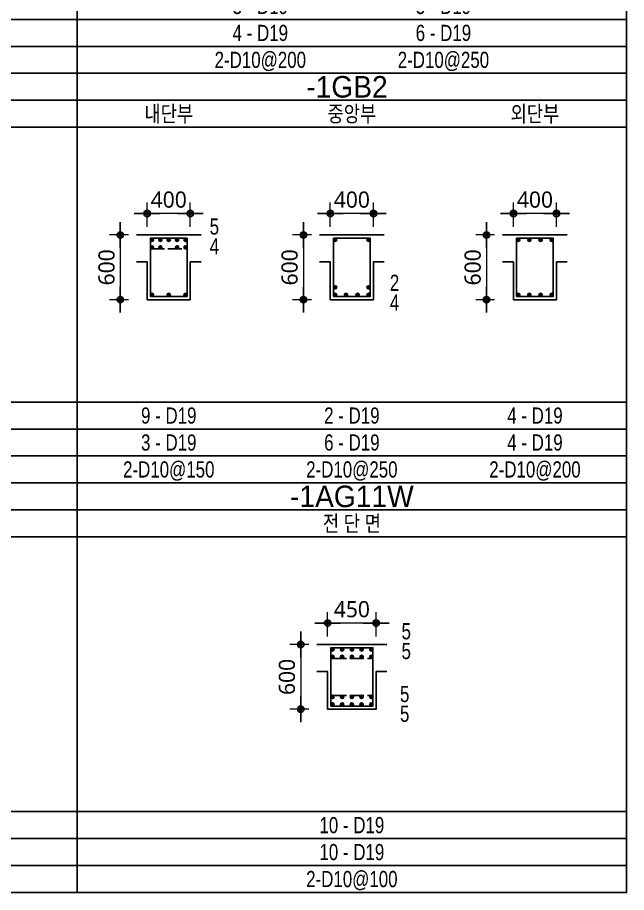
# Model space of a CAD drawing. Header units: millimetres. Extents: x 350420 to 672135, y -312840 to -44390.
# Drawn here: x 625595 to 631250, y -102150 to -94032 of the extents above; entities that cross this region are included whole.
import ezdxf
from ezdxf.enums import TextEntityAlignment as Align

# ---------------------------------------------------------------- set-up
doc = ezdxf.new("R2010")
doc.units = ezdxf.units.MM
doc.header["$LTSCALE"] = 65
doc.linetypes.add('HID', pattern=[2.5, 2, -0.5])
doc.layers.get('Defpoints').update_dxf_attribs({"color": 145})
for name, color, linetype in [('BAR', 2, 'Continuous'), ('BAR1', 3, 'Continuous'), ('BAR2', 3, 'HID'), ('BARR', 1, 'Continuous'), ('DIM', 7, 'Continuous'), ('LINE', 7, 'Continuous'), ('보', 4, 'Continuous')]:
    doc.layers.add(name, color=color, linetype=linetype)
doc.layers.add('TEXT', color=3, linetype='Continuous', lineweight=9)
doc.styles.add('돋음', font='Dotum.ttf')
doc.styles.add('맑은고딕', font='malgun.ttf')
doc.dimstyles.new('DIM_30', dxfattribs={"dimscale": 30, "dimtxt": 3, "dimasz": 1.2, "dimexe": 2, "dimexo": 1.5, "dimgap": 1, "dimtad": 1, "dimdec": 0, "dimdsep": 46, "dimtxsty": '맑은고딕', "dimblk1": 'DIMDOT', "dimblk2": 'DIMDOT', "dimsah": 1, "dimcen": 1, "dimdle": 2, "dimclrd": 7, "dimclre": 7, "dimclrt": 3, "dimadec": 0, "dimazin": 0, "dimtfac": 1, "dimtdec": 0, "dimtix": 1, "dimtmove": 2, "dimatfit": 3, "dimldrblk": 'DIMDOT', "dimfxl": 0, "dimtolj": 1, "dimarcsym": 0})

# ---------------------------------------------------------------- blocks, each defined once
blk = doc.blocks.new('BAR')
at = {"layer": 'BARR'}
h = blk.add_hatch(color=256, dxfattribs=at)
edge = h.paths.add_edge_path()
edge.add_arc((0, 0), 15, 0, 360)
blk.add_circle((0, 0), 15, dxfattribs=at)
blk = doc.blocks.new('DIMDOT')
at = {"layer": 'DIM', "linetype": 'Continuous'}
blk.add_line((-2, 0), (2, 0), dxfattribs=at)
for radius in [0.5, 0.25]:
    blk.add_circle((0, 0), radius, dxfattribs=at)
blk = doc.blocks.new('*D367')
at = {"layer": 'Defpoints', "color": 0, "transparency": 16777216}
for p in [(112638.8, -23665.1), (112638.8, -23865.1), (112938.8, -23865.1)]:
    blk.add_point(p, dxfattribs=at)
at = {"layer": 'DIM', "color": 7, "lineweight": -2, "transparency": 16777216}
for p, q in [((112638.8, -23790.1), (112638.8, -23565.1)), ((112938.8, -23790.1), (112938.8, -23565.1)), ((112578.8, -23665.1), (112518.8, -23665.1)), ((112938.8, -23665.1), (112638.8, -23665.1)), ((112998.8, -23665.1), (113058.8, -23665.1))]:
    blk.add_line(p, q, dxfattribs=at)
at = {"layer": 'DIM', "color": 7, "lineweight": -2, "transparency": 16777216, "xscale": 60, "yscale": 60, "zscale": 60}
blk.add_blockref('DIMDOT', (112638.8, -23665.1), dxfattribs=at)
at = {"layer": 'DIM', "color": 7, "lineweight": -2, "transparency": 16777216, "xscale": 60, "yscale": 60, "zscale": 60, "rotation": 180}
blk.add_blockref('DIMDOT', (112938.8, -23665.1), dxfattribs=at)
at = {"layer": 'DIM', "color": 3, "transparency": 16777216, "insert": (112788.8, -23537.6), "char_height": 150, "attachment_point": 5, "style": '맑은고딕'}
blk.add_mtext('\\A1;300', dxfattribs=at)
blk = doc.blocks.new('*D368')
at = {"layer": 'Defpoints', "color": 0, "transparency": 16777216}
for p in [(112538.8, -23865.1), (112388.8, -24365.1), (112538.8, -24365.1)]:
    blk.add_point(p, dxfattribs=at)
at = {"layer": 'DIM', "color": 7, "lineweight": -2, "transparency": 16777216}
for p, q in [((112463.8, -23865.1), (112288.8, -23865.1)), ((112388.8, -23925.1), (112388.8, -24305.1)), ((112463.8, -24365.1), (112288.8, -24365.1))]:
    blk.add_line(p, q, dxfattribs=at)
at = {"layer": 'DIM', "color": 7, "lineweight": -2, "transparency": 16777216, "xscale": 60, "yscale": 60, "zscale": 60}
for p, rotation in [((112388.8, -23865.1), 90), ((112388.8, -24365.1), 270)]:
    blk.add_blockref('DIMDOT', p, dxfattribs=dict(at, rotation=rotation))
at = {"layer": 'DIM', "color": 3, "transparency": 16777216, "insert": (112261.3, -24115.1), "char_height": 150, "attachment_point": 5, "rotation": 90, "style": '맑은고딕'}
blk.add_mtext('\\A1;500', dxfattribs=at)
blk = doc.blocks.new('*D381')
at = {"layer": 'Defpoints', "color": 0, "transparency": 16777216}
for p in [(120000, -23665.1), (120000, -23865.1), (120400, -23865.1)]:
    blk.add_point(p, dxfattribs=at)
at = {"layer": 'DIM', "color": 7, "lineweight": -2, "transparency": 16777216}
for p, q in [((120000, -23790.1), (120000, -23565.1)), ((120400, -23790.1), (120400, -23565.1)), ((119940, -23665.1), (119880, -23665.1)), ((120400, -23665.1), (120000, -23665.1)), ((120460, -23665.1), (120520, -23665.1))]:
    blk.add_line(p, q, dxfattribs=at)
at = {"layer": 'DIM', "color": 7, "lineweight": -2, "transparency": 16777216, "xscale": 60, "yscale": 60, "zscale": 60}
blk.add_blockref('DIMDOT', (120000, -23665.1), dxfattribs=at)
at = {"layer": 'DIM', "color": 7, "lineweight": -2, "transparency": 16777216, "xscale": 60, "yscale": 60, "zscale": 60, "rotation": 180}
blk.add_blockref('DIMDOT', (120400, -23665.1), dxfattribs=at)
at = {"layer": 'DIM', "color": 3, "transparency": 16777216, "insert": (120200, -23537.6), "char_height": 150, "attachment_point": 5, "style": '맑은고딕'}
blk.add_mtext('\\A1;400', dxfattribs=at)
blk = doc.blocks.new('*D382')
at = {"layer": 'Defpoints', "color": 0, "transparency": 16777216}
for p in [(119900, -23865.1), (119750, -24465.1), (119900, -24465.1)]:
    blk.add_point(p, dxfattribs=at)
at = {"layer": 'DIM', "color": 7, "lineweight": -2, "transparency": 16777216}
for p, q in [((119825, -23865.1), (119650, -23865.1)), ((119750, -23925.1), (119750, -24405.1)), ((119825, -24465.1), (119650, -24465.1))]:
    blk.add_line(p, q, dxfattribs=at)
at = {"layer": 'DIM', "color": 7, "lineweight": -2, "transparency": 16777216, "xscale": 60, "yscale": 60, "zscale": 60}
for p, rotation in [((119750, -23865.1), 90), ((119750, -24465.1), 270)]:
    blk.add_blockref('DIMDOT', p, dxfattribs=dict(at, rotation=rotation))
at = {"layer": 'DIM', "color": 3, "transparency": 16777216, "insert": (119622.5, -24165.1), "char_height": 150, "attachment_point": 5, "rotation": 90, "style": '맑은고딕'}
blk.add_mtext('\\A1;600', dxfattribs=at)
blk = doc.blocks.new('*D383')
at = {"layer": 'Defpoints', "color": 0, "transparency": 16777216}
for p in [(121700, -23665.1), (121700, -23865.1), (122100, -23865.1)]:
    blk.add_point(p, dxfattribs=at)
at = {"layer": 'DIM', "color": 7, "lineweight": -2, "transparency": 16777216}
for p, q in [((121700, -23790.1), (121700, -23565.1)), ((122100, -23790.1), (122100, -23565.1)), ((121640, -23665.1), (121580, -23665.1)), ((122100, -23665.1), (121700, -23665.1)), ((122160, -23665.1), (122220, -23665.1))]:
    blk.add_line(p, q, dxfattribs=at)
at = {"layer": 'DIM', "color": 7, "lineweight": -2, "transparency": 16777216, "xscale": 60, "yscale": 60, "zscale": 60}
blk.add_blockref('DIMDOT', (121700, -23665.1), dxfattribs=at)
at = {"layer": 'DIM', "color": 7, "lineweight": -2, "transparency": 16777216, "xscale": 60, "yscale": 60, "zscale": 60, "rotation": 180}
blk.add_blockref('DIMDOT', (122100, -23665.1), dxfattribs=at)
at = {"layer": 'DIM', "color": 3, "transparency": 16777216, "insert": (121900, -23537.6), "char_height": 150, "attachment_point": 5, "style": '맑은고딕'}
blk.add_mtext('\\A1;400', dxfattribs=at)
blk = doc.blocks.new('*D384')
at = {"layer": 'Defpoints', "color": 0, "transparency": 16777216}
for p in [(121600, -23865.1), (121450, -24465.1), (121600, -24465.1)]:
    blk.add_point(p, dxfattribs=at)
at = {"layer": 'DIM', "color": 7, "lineweight": -2, "transparency": 16777216}
for p, q in [((121525, -23865.1), (121350, -23865.1)), ((121450, -23925.1), (121450, -24405.1)), ((121525, -24465.1), (121350, -24465.1))]:
    blk.add_line(p, q, dxfattribs=at)
at = {"layer": 'DIM', "color": 7, "lineweight": -2, "transparency": 16777216, "xscale": 60, "yscale": 60, "zscale": 60}
for p, rotation in [((121450, -23865.1), 90), ((121450, -24465.1), 270)]:
    blk.add_blockref('DIMDOT', p, dxfattribs=dict(at, rotation=rotation))
at = {"layer": 'DIM', "color": 3, "transparency": 16777216, "insert": (121322.5, -24165.1), "char_height": 150, "attachment_point": 5, "rotation": 90, "style": '맑은고딕'}
blk.add_mtext('\\A1;600', dxfattribs=at)
blk = doc.blocks.new('*D387')
at = {"layer": 'Defpoints', "color": 0, "transparency": 16777216}
for p in [(111738.8, -30716.5), (111738.8, -30916.5), (112138.8, -30916.5)]:
    blk.add_point(p, dxfattribs=at)
at = {"layer": 'DIM', "color": 7, "lineweight": -2, "transparency": 16777216}
for p, q in [((111738.8, -30841.5), (111738.8, -30616.5)), ((112138.8, -30841.5), (112138.8, -30616.5)), ((111678.8, -30716.5), (111618.8, -30716.5)), ((112138.8, -30716.5), (111738.8, -30716.5)), ((112198.8, -30716.5), (112258.8, -30716.5))]:
    blk.add_line(p, q, dxfattribs=at)
at = {"layer": 'DIM', "color": 7, "lineweight": -2, "transparency": 16777216, "xscale": 60, "yscale": 60, "zscale": 60}
blk.add_blockref('DIMDOT', (111738.8, -30716.5), dxfattribs=at)
at = {"layer": 'DIM', "color": 7, "lineweight": -2, "transparency": 16777216, "xscale": 60, "yscale": 60, "zscale": 60, "rotation": 180}
blk.add_blockref('DIMDOT', (112138.8, -30716.5), dxfattribs=at)
at = {"layer": 'DIM', "color": 3, "transparency": 16777216, "insert": (111938.8, -30589), "char_height": 150, "attachment_point": 5, "style": '맑은고딕'}
blk.add_mtext('\\A1;400', dxfattribs=at)
blk = doc.blocks.new('*D388')
at = {"layer": 'Defpoints', "color": 0, "transparency": 16777216}
for p in [(111638.8, -30916.5), (111488.8, -31516.5), (111638.8, -31516.5)]:
    blk.add_point(p, dxfattribs=at)
at = {"layer": 'DIM', "color": 7, "lineweight": -2, "transparency": 16777216}
for p, q in [((111563.8, -30916.5), (111388.8, -30916.5)), ((111488.8, -30976.5), (111488.8, -31456.5)), ((111563.8, -31516.5), (111388.8, -31516.5))]:
    blk.add_line(p, q, dxfattribs=at)
at = {"layer": 'DIM', "color": 7, "lineweight": -2, "transparency": 16777216, "xscale": 60, "yscale": 60, "zscale": 60}
for p, rotation in [((111488.8, -30916.5), 90), ((111488.8, -31516.5), 270)]:
    blk.add_blockref('DIMDOT', p, dxfattribs=dict(at, rotation=rotation))
at = {"layer": 'DIM', "color": 3, "transparency": 16777216, "insert": (111361.3, -31216.5), "char_height": 150, "attachment_point": 5, "rotation": 90, "style": '맑은고딕'}
blk.add_mtext('\\A1;600', dxfattribs=at)
blk = doc.blocks.new('*D389')
at = {"layer": 'Defpoints', "color": 0, "transparency": 16777216}
for p in [(113438.8, -30716.5), (113438.8, -30916.5), (113838.8, -30916.5)]:
    blk.add_point(p, dxfattribs=at)
at = {"layer": 'DIM', "color": 7, "lineweight": -2, "transparency": 16777216}
for p, q in [((113438.8, -30841.5), (113438.8, -30616.5)), ((113838.8, -30841.5), (113838.8, -30616.5)), ((113378.8, -30716.5), (113318.8, -30716.5)), ((113838.8, -30716.5), (113438.8, -30716.5)), ((113898.8, -30716.5), (113958.8, -30716.5))]:
    blk.add_line(p, q, dxfattribs=at)
at = {"layer": 'DIM', "color": 7, "lineweight": -2, "transparency": 16777216, "xscale": 60, "yscale": 60, "zscale": 60}
blk.add_blockref('DIMDOT', (113438.8, -30716.5), dxfattribs=at)
at = {"layer": 'DIM', "color": 7, "lineweight": -2, "transparency": 16777216, "xscale": 60, "yscale": 60, "zscale": 60, "rotation": 180}
blk.add_blockref('DIMDOT', (113838.8, -30716.5), dxfattribs=at)
at = {"layer": 'DIM', "color": 3, "transparency": 16777216, "insert": (113638.8, -30589), "char_height": 150, "attachment_point": 5, "style": '맑은고딕'}
blk.add_mtext('\\A1;400', dxfattribs=at)
blk = doc.blocks.new('*D390')
at = {"layer": 'Defpoints', "color": 0, "transparency": 16777216}
for p in [(113338.8, -30916.5), (113188.8, -31516.5), (113338.8, -31516.5)]:
    blk.add_point(p, dxfattribs=at)
at = {"layer": 'DIM', "color": 7, "lineweight": -2, "transparency": 16777216}
for p, q in [((113263.8, -30916.5), (113088.8, -30916.5)), ((113188.8, -30976.5), (113188.8, -31456.5)), ((113263.8, -31516.5), (113088.8, -31516.5))]:
    blk.add_line(p, q, dxfattribs=at)
at = {"layer": 'DIM', "color": 7, "lineweight": -2, "transparency": 16777216, "xscale": 60, "yscale": 60, "zscale": 60}
for p, rotation in [((113188.8, -30916.5), 90), ((113188.8, -31516.5), 270)]:
    blk.add_blockref('DIMDOT', p, dxfattribs=dict(at, rotation=rotation))
at = {"layer": 'DIM', "color": 3, "transparency": 16777216, "insert": (113061.3, -31216.5), "char_height": 150, "attachment_point": 5, "rotation": 90, "style": '맑은고딕'}
blk.add_mtext('\\A1;600', dxfattribs=at)
blk = doc.blocks.new('*D391')
at = {"layer": 'Defpoints', "color": 0, "transparency": 16777216}
for p in [(119150, -30816.5), (119150, -31016.5), (119550, -31016.5)]:
    blk.add_point(p, dxfattribs=at)
at = {"layer": 'DIM', "color": 7, "lineweight": -2, "transparency": 16777216}
for p, q in [((119150, -30941.5), (119150, -30716.5)), ((119550, -30941.5), (119550, -30716.5)), ((119090, -30816.5), (119030, -30816.5)), ((119550, -30816.5), (119150, -30816.5)), ((119610, -30816.5), (119670, -30816.5))]:
    blk.add_line(p, q, dxfattribs=at)
at = {"layer": 'DIM', "color": 7, "lineweight": -2, "transparency": 16777216, "xscale": 60, "yscale": 60, "zscale": 60}
blk.add_blockref('DIMDOT', (119150, -30816.5), dxfattribs=at)
at = {"layer": 'DIM', "color": 7, "lineweight": -2, "transparency": 16777216, "xscale": 60, "yscale": 60, "zscale": 60, "rotation": 180}
blk.add_blockref('DIMDOT', (119550, -30816.5), dxfattribs=at)
at = {"layer": 'DIM', "color": 3, "transparency": 16777216, "insert": (119350, -30689), "char_height": 150, "attachment_point": 5, "style": '맑은고딕'}
blk.add_mtext('\\A1;400', dxfattribs=at)
blk = doc.blocks.new('*D392')
at = {"layer": 'Defpoints', "color": 0, "transparency": 16777216}
for p in [(119050, -31016.5), (118900, -31616.5), (119050, -31616.5)]:
    blk.add_point(p, dxfattribs=at)
at = {"layer": 'DIM', "color": 7, "lineweight": -2, "transparency": 16777216}
for p, q in [((118975, -31016.5), (118800, -31016.5)), ((118900, -31076.5), (118900, -31556.5)), ((118975, -31616.5), (118800, -31616.5))]:
    blk.add_line(p, q, dxfattribs=at)
at = {"layer": 'DIM', "color": 7, "lineweight": -2, "transparency": 16777216, "xscale": 60, "yscale": 60, "zscale": 60}
for p, rotation in [((118900, -31016.5), 90), ((118900, -31616.5), 270)]:
    blk.add_blockref('DIMDOT', p, dxfattribs=dict(at, rotation=rotation))
at = {"layer": 'DIM', "color": 3, "transparency": 16777216, "insert": (118772.5, -31316.5), "char_height": 150, "attachment_point": 5, "rotation": 90, "style": '맑은고딕'}
blk.add_mtext('\\A1;600', dxfattribs=at)
blk = doc.blocks.new('*D393')
at = {"layer": 'Defpoints', "color": 0, "transparency": 16777216}
for p in [(120850, -30816.5), (120850, -31016.5), (121250, -31016.5)]:
    blk.add_point(p, dxfattribs=at)
at = {"layer": 'DIM', "color": 7, "lineweight": -2, "transparency": 16777216}
for p, q in [((120850, -30941.5), (120850, -30716.5)), ((121250, -30941.5), (121250, -30716.5)), ((120790, -30816.5), (120730, -30816.5)), ((121250, -30816.5), (120850, -30816.5)), ((121310, -30816.5), (121370, -30816.5))]:
    blk.add_line(p, q, dxfattribs=at)
at = {"layer": 'DIM', "color": 7, "lineweight": -2, "transparency": 16777216, "xscale": 60, "yscale": 60, "zscale": 60}
blk.add_blockref('DIMDOT', (120850, -30816.5), dxfattribs=at)
at = {"layer": 'DIM', "color": 7, "lineweight": -2, "transparency": 16777216, "xscale": 60, "yscale": 60, "zscale": 60, "rotation": 180}
blk.add_blockref('DIMDOT', (121250, -30816.5), dxfattribs=at)
at = {"layer": 'DIM', "color": 3, "transparency": 16777216, "insert": (121050, -30689), "char_height": 150, "attachment_point": 5, "style": '맑은고딕'}
blk.add_mtext('\\A1;400', dxfattribs=at)
blk = doc.blocks.new('*D394')
at = {"layer": 'Defpoints', "color": 0, "transparency": 16777216}
for p in [(120750, -31016.5), (120600, -31616.5), (120750, -31616.5)]:
    blk.add_point(p, dxfattribs=at)
at = {"layer": 'DIM', "color": 7, "lineweight": -2, "transparency": 16777216}
for p, q in [((120675, -31016.5), (120500, -31016.5)), ((120600, -31076.5), (120600, -31556.5)), ((120675, -31616.5), (120500, -31616.5))]:
    blk.add_line(p, q, dxfattribs=at)
at = {"layer": 'DIM', "color": 7, "lineweight": -2, "transparency": 16777216, "xscale": 60, "yscale": 60, "zscale": 60}
for p, rotation in [((120600, -31016.5), 90), ((120600, -31616.5), 270)]:
    blk.add_blockref('DIMDOT', p, dxfattribs=dict(at, rotation=rotation))
at = {"layer": 'DIM', "color": 3, "transparency": 16777216, "insert": (120472.5, -31316.5), "char_height": 150, "attachment_point": 5, "rotation": 90, "style": '맑은고딕'}
blk.add_mtext('\\A1;600', dxfattribs=at)
blk = doc.blocks.new('*D395')
at = {"layer": 'Defpoints', "color": 0, "transparency": 16777216}
for p in [(122550, -30816.5), (122550, -31016.5), (122950, -31016.5)]:
    blk.add_point(p, dxfattribs=at)
at = {"layer": 'DIM', "color": 7, "lineweight": -2, "transparency": 16777216}
for p, q in [((122550, -30941.5), (122550, -30716.5)), ((122950, -30941.5), (122950, -30716.5)), ((122490, -30816.5), (122430, -30816.5)), ((122950, -30816.5), (122550, -30816.5)), ((123010, -30816.5), (123070, -30816.5))]:
    blk.add_line(p, q, dxfattribs=at)
at = {"layer": 'DIM', "color": 7, "lineweight": -2, "transparency": 16777216, "xscale": 60, "yscale": 60, "zscale": 60}
blk.add_blockref('DIMDOT', (122550, -30816.5), dxfattribs=at)
at = {"layer": 'DIM', "color": 7, "lineweight": -2, "transparency": 16777216, "xscale": 60, "yscale": 60, "zscale": 60, "rotation": 180}
blk.add_blockref('DIMDOT', (122950, -30816.5), dxfattribs=at)
at = {"layer": 'DIM', "color": 3, "transparency": 16777216, "insert": (122750, -30689), "char_height": 150, "attachment_point": 5, "style": '맑은고딕'}
blk.add_mtext('\\A1;400', dxfattribs=at)
blk = doc.blocks.new('*D396')
at = {"layer": 'Defpoints', "color": 0, "transparency": 16777216}
for p in [(122450, -31016.5), (122300, -31616.5), (122450, -31616.5)]:
    blk.add_point(p, dxfattribs=at)
at = {"layer": 'DIM', "color": 7, "lineweight": -2, "transparency": 16777216}
for p, q in [((122375, -31016.5), (122200, -31016.5)), ((122300, -31076.5), (122300, -31556.5)), ((122375, -31616.5), (122200, -31616.5))]:
    blk.add_line(p, q, dxfattribs=at)
at = {"layer": 'DIM', "color": 7, "lineweight": -2, "transparency": 16777216, "xscale": 60, "yscale": 60, "zscale": 60}
for p, rotation in [((122300, -31016.5), 90), ((122300, -31616.5), 270)]:
    blk.add_blockref('DIMDOT', p, dxfattribs=dict(at, rotation=rotation))
at = {"layer": 'DIM', "color": 3, "transparency": 16777216, "insert": (122172.5, -31316.5), "char_height": 150, "attachment_point": 5, "rotation": 90, "style": '맑은고딕'}
blk.add_mtext('\\A1;600', dxfattribs=at)
blk = doc.blocks.new('*D401')
at = {"layer": 'Defpoints', "color": 0, "transparency": 16777216}
for p in [(112513.8, -37615.2), (112513.8, -37815.2), (113063.8, -37815.2)]:
    blk.add_point(p, dxfattribs=at)
at = {"layer": 'DIM', "color": 7, "lineweight": -2, "transparency": 16777216}
for p, q in [((112513.8, -37740.2), (112513.8, -37515.2)), ((113063.8, -37740.2), (113063.8, -37515.2)), ((113003.8, -37615.2), (112573.8, -37615.2))]:
    blk.add_line(p, q, dxfattribs=at)
at = {"layer": 'DIM', "color": 7, "lineweight": -2, "transparency": 16777216, "xscale": 60, "yscale": 60, "zscale": 60, "rotation": 180}
blk.add_blockref('DIMDOT', (112513.8, -37615.2), dxfattribs=at)
at = {"layer": 'DIM', "color": 7, "lineweight": -2, "transparency": 16777216, "xscale": 60, "yscale": 60, "zscale": 60}
blk.add_blockref('DIMDOT', (113063.8, -37615.2), dxfattribs=at)
at = {"layer": 'DIM', "color": 3, "transparency": 16777216, "insert": (112788.8, -37487.7), "char_height": 150, "attachment_point": 5, "style": '맑은고딕'}
blk.add_mtext('\\A1;550', dxfattribs=at)
blk = doc.blocks.new('*D402')
at = {"layer": 'Defpoints', "color": 0, "transparency": 16777216}
for p in [(112413.8, -37815.2), (112263.8, -38415.2), (112413.8, -38415.2)]:
    blk.add_point(p, dxfattribs=at)
at = {"layer": 'DIM', "color": 7, "lineweight": -2, "transparency": 16777216}
for p, q in [((112338.8, -37815.2), (112163.8, -37815.2)), ((112263.8, -37875.2), (112263.8, -38355.2)), ((112338.8, -38415.2), (112163.8, -38415.2))]:
    blk.add_line(p, q, dxfattribs=at)
at = {"layer": 'DIM', "color": 7, "lineweight": -2, "transparency": 16777216, "xscale": 60, "yscale": 60, "zscale": 60}
for p, rotation in [((112263.8, -37815.2), 90), ((112263.8, -38415.2), 270)]:
    blk.add_blockref('DIMDOT', p, dxfattribs=dict(at, rotation=rotation))
at = {"layer": 'DIM', "color": 3, "transparency": 16777216, "insert": (112136.3, -38115.2), "char_height": 150, "attachment_point": 5, "rotation": 90, "style": '맑은고딕'}
blk.add_mtext('\\A1;600', dxfattribs=at)
blk = doc.blocks.new('*D403')
at = {"layer": 'Defpoints', "color": 0, "transparency": 16777216}
for p in [(120825, -37615.2), (120825, -37815.2), (121275, -37815.2)]:
    blk.add_point(p, dxfattribs=at)
at = {"layer": 'DIM', "color": 7, "lineweight": -2, "transparency": 16777216}
for p, q in [((120825, -37740.2), (120825, -37515.2)), ((121275, -37740.2), (121275, -37515.2)), ((121215, -37615.2), (120885, -37615.2))]:
    blk.add_line(p, q, dxfattribs=at)
at = {"layer": 'DIM', "color": 7, "lineweight": -2, "transparency": 16777216, "xscale": 60, "yscale": 60, "zscale": 60, "rotation": 180}
blk.add_blockref('DIMDOT', (120825, -37615.2), dxfattribs=at)
at = {"layer": 'DIM', "color": 7, "lineweight": -2, "transparency": 16777216, "xscale": 60, "yscale": 60, "zscale": 60}
blk.add_blockref('DIMDOT', (121275, -37615.2), dxfattribs=at)
at = {"layer": 'DIM', "color": 3, "transparency": 16777216, "insert": (121050, -37487.7), "char_height": 150, "attachment_point": 5, "style": '맑은고딕'}
blk.add_mtext('\\A1;450', dxfattribs=at)
blk = doc.blocks.new('*D404')
at = {"layer": 'Defpoints', "color": 0, "transparency": 16777216}
for p in [(120725, -37815.2), (120575, -38415.2), (120725, -38415.2)]:
    blk.add_point(p, dxfattribs=at)
at = {"layer": 'DIM', "color": 7, "lineweight": -2, "transparency": 16777216}
for p, q in [((120650, -37815.2), (120475, -37815.2)), ((120575, -37875.2), (120575, -38355.2)), ((120650, -38415.2), (120475, -38415.2))]:
    blk.add_line(p, q, dxfattribs=at)
at = {"layer": 'DIM', "color": 7, "lineweight": -2, "transparency": 16777216, "xscale": 60, "yscale": 60, "zscale": 60}
for p, rotation in [((120575, -37815.2), 90), ((120575, -38415.2), 270)]:
    blk.add_blockref('DIMDOT', p, dxfattribs=dict(at, rotation=rotation))
at = {"layer": 'DIM', "color": 3, "transparency": 16777216, "insert": (120447.5, -38115.2), "char_height": 150, "attachment_point": 5, "rotation": 90, "style": '맑은고딕'}
blk.add_mtext('\\A1;600', dxfattribs=at)
blk = doc.blocks.new('-1B4')
at = {"layer": 'BAR1'}
blk.add_lwpolyline([(2430, 1830), (2670, 1830), (2670, 2270), (2430, 2270)], close=True, dxfattribs=at)
at = {"layer": 'LINE', "color": 4}
for p, q in [((0, 3550), (5100, 3550)), ((0, 500), (5100, 500)), ((0, 250), (5100, 250))]:
    blk.add_line(p, q, dxfattribs=at)
at = {"layer": 'LINE'}
for p, q in [((0, 3300), (5100, 3300)), ((0, 750), (5100, 750))]:
    blk.add_line(p, q, dxfattribs=at)
blk.add_lwpolyline([(0, 3800), (0, 0), (5100, 0), (5100, 3800)], close=True, dxfattribs=at)
at = {"layer": '보'}
blk.add_line((2800, 2300), (2300, 2300), dxfattribs=at)
blk.add_lwpolyline([(2800, 2050), (2700, 2050), (2700, 1800), (2400, 1800), (2400, 2050), (2300, 2050)], dxfattribs=at)
at = {"layer": 'BAR', "xscale": -1, "rotation": 180}
for p in [(2444.5, 2255.5), (2444.5, 1844.5)]:
    blk.add_blockref('BAR', p, dxfattribs=at)
at = {"layer": 'BAR', "xscale": -1}
blk.add_blockref('BAR', (2655.5, 2255.5), dxfattribs=at)
at = {"layer": 'BAR', "rotation": 180.0000000000014}
blk.add_blockref('BAR', (2655.5, 1844.5), dxfattribs=at)
at = {"layer": 'TEXT', "color": 6, "style": '돋음'}
blk.add_text('-1B4', height=200, dxfattribs=at).set_placement((2550, 3675), align=Align.MIDDLE_CENTER)
at = {"layer": 'TEXT', "style": '돋음', "width": 0.8}
for s, p in [('전 단 면', (2550, 3425)), ('2 - D19', (2550, 625)), ('2 - D19', (2550, 375)), ('2-D10@200', (2550, 125))]:
    blk.add_text(s, height=150, dxfattribs=at).set_placement(p, align=Align.MIDDLE_CENTER)
at = {"layer": 'DIM'}
for base, p1, p2, angle, picture, middle in [((2400, 2500), (2700, 2300), (2400, 2300), 180, '*D367', (2550, 2627.5)), ((2150, 1800), (2300, 2300), (2300, 1800), 270, '*D368', (2022.5, 2050))]:
    dim = blk.add_linear_dim(base=base, p1=p1, p2=p2, angle=angle, dimstyle='DIM_30', override={"dimscale": 50}, dxfattribs=at)
    dim.commit()
    dim.dimension.update_dxf_attribs({"geometry": picture, "text_midpoint": middle, "insert": (-110238.8, 26165.1)})
blk = doc.blocks.new('-1B5')
at = {"layer": 'BAR1'}
for points in [[(1530, 1730), (1870, 1730), (1870, 2270), (1530, 2270)], [(3230, 1730), (3570, 1730), (3570, 2270), (3230, 2270)]]:
    blk.add_lwpolyline(points, close=True, dxfattribs=at)
at = {"layer": 'LINE', "color": 4}
for p, q in [((0, 3550), (5100, 3550)), ((0, 500), (5100, 500)), ((0, 250), (5100, 250))]:
    blk.add_line(p, q, dxfattribs=at)
at = {"layer": 'LINE'}
for p, q in [((0, 3300), (5100, 3300)), ((0, 750), (5100, 750))]:
    blk.add_line(p, q, dxfattribs=at)
blk.add_lwpolyline([(0, 3800), (0, 0), (5100, 0), (5100, 3800)], close=True, dxfattribs=at)
at = {"layer": '보'}
for p, q in [((2000, 2300), (1400, 2300)), ((3700, 2300), (3100, 2300))]:
    blk.add_line(p, q, dxfattribs=at)
for points in [[(2000, 2050), (1900, 2050), (1900, 1700), (1500, 1700), (1500, 2050), (1400, 2050)], [(3700, 2050), (3600, 2050), (3600, 1700), (3200, 1700), (3200, 2050), (3100, 2050)]]:
    blk.add_lwpolyline(points, dxfattribs=at)
at = {"layer": 'BAR'}
for p in [(1544.5, 2255.5), (3244.5, 2255.5), (3400, 2255.5)]:
    blk.add_blockref('BAR', p, dxfattribs=at)
at = {"layer": 'BAR', "xscale": -1}
for p in [(1700, 2255.5), (1855.5, 2255.5), (3555.5, 2255.5)]:
    blk.add_blockref('BAR', p, dxfattribs=at)
at = {"layer": 'BAR', "xscale": -1, "rotation": 180}
for p in [(3244.5, 1814.5), (1544.5, 1744.5), (1648.2, 1744.5), (3244.5, 1744.5), (3348.2, 1744.5), (3451.8, 1744.5)]:
    blk.add_blockref('BAR', p, dxfattribs=at)
at = {"layer": 'BAR', "rotation": 180.0000000000014}
for p in [(3555.5, 1814.5), (1751.8, 1744.5), (1855.5, 1744.5), (3555.5, 1744.5)]:
    blk.add_blockref('BAR', p, dxfattribs=at)
at = {"layer": 'TEXT', "color": 6, "style": '돋음'}
blk.add_text('-1B5', height=200, dxfattribs=at).set_placement((2550, 3675), align=Align.MIDDLE_CENTER)
at = {"layer": 'TEXT', "style": '돋음', "width": 0.8}
for s, p in [('양 단 부', (1700, 3425)), ('중앙부', (3400, 3425)), ('3 - D19', (1700, 625)), ('3 - D19', (3400, 625)), ('4 - D19', (1700, 375)), ('6 - D19', (3400, 375)), ('2-D10@200', (1700, 125)), ('2-D10@250', (3400, 125))]:
    blk.add_text(s, height=150, dxfattribs=at).set_placement(p, align=Align.MIDDLE_CENTER)
at = {"layer": 'TEXT', "color": 1, "style": '돋음', "width": 0.8}
for s, p in [('2', (3796.7, 1842.2)), ('4', (3796.7, 1658.9))]:
    blk.add_text(s, height=150, dxfattribs=at).set_placement(p, align=Align.MIDDLE_CENTER)
at = {"layer": 'DIM'}
for base, p1, p2, angle, picture, middle in [((1500, 2500), (1900, 2300), (1500, 2300), 180, '*D381', (1700, 2627.5)), ((3200, 2500), (3600, 2300), (3200, 2300), 180, '*D383', (3400, 2627.5)), ((1250, 1700), (1400, 2300), (1400, 1700), 270, '*D382', (1122.5, 2000)), ((2950, 1700), (3100, 2300), (3100, 1700), 270, '*D384', (2822.5, 2000))]:
    dim = blk.add_linear_dim(base=base, p1=p1, p2=p2, angle=angle, dimstyle='DIM_30', override={"dimscale": 50}, dxfattribs=at)
    dim.commit()
    dim.dimension.update_dxf_attribs({"geometry": picture, "text_midpoint": middle, "insert": (-118500, 26165.1)})
blk = doc.blocks.new('-1AB3')
at = {"layer": 'BAR1'}
for points in [[(1530, 1830), (1870, 1830), (1870, 2370), (1530, 2370)], [(3230, 1830), (3570, 1830), (3570, 2370), (3230, 2370)]]:
    blk.add_lwpolyline(points, close=True, dxfattribs=at)
at = {"layer": 'LINE', "color": 4}
for p, q in [((0, 3550), (5100, 3550)), ((0, 500), (5100, 500)), ((0, 250), (5100, 250))]:
    blk.add_line(p, q, dxfattribs=at)
at = {"layer": 'LINE'}
for p, q in [((0, 3300), (5100, 3300)), ((0, 750), (5100, 750))]:
    blk.add_line(p, q, dxfattribs=at)
blk.add_lwpolyline([(0, 3800), (0, 0), (5100, 0), (5100, 3800)], close=True, dxfattribs=at)
at = {"layer": '보'}
for p, q in [((2000, 2400), (1400, 2400)), ((3700, 2400), (3100, 2400))]:
    blk.add_line(p, q, dxfattribs=at)
for points in [[(2000, 2150), (1900, 2150), (1900, 1800), (1500, 1800), (1500, 2150), (1400, 2150)], [(3700, 2150), (3600, 2150), (3600, 1800), (3200, 1800), (3200, 2150), (3100, 2150)]]:
    blk.add_lwpolyline(points, dxfattribs=at)
at = {"layer": 'BAR'}
for p in [(1544.5, 2355.5), (1622.2, 2355.5), (3244.5, 2355.5), (3400, 2355.5)]:
    blk.add_blockref('BAR', p, dxfattribs=at)
at = {"layer": 'BAR', "xscale": -1}
for p in [(1700, 2355.5), (1777.7, 2355.5), (1855.5, 2355.5), (3555.5, 2355.5)]:
    blk.add_blockref('BAR', p, dxfattribs=at)
at = {"layer": 'BAR', "xscale": -1, "rotation": 180}
for p in [(3244.5, 1914.5), (1544.5, 1844.5), (1622.2, 1844.5), (3244.5, 1844.5)]:
    blk.add_blockref('BAR', p, dxfattribs=at)
at = {"layer": 'BAR'}
for p, rotation in [((3555.5, 1914.5), 180.0000000000014), ((1700, 1844.5), 179.9999999999989), ((1777.7, 1844.5), 179.9999999999989), ((1855.5, 1844.5), 179.9999999999989), ((3322.2, 1844.5), 180.0000000000014), ((3400, 1844.5), 180.0000000000014), ((3477.8, 1844.5), 180.0000000000014), ((3555.5, 1844.5), 180.0000000000014)]:
    blk.add_blockref('BAR', p, dxfattribs=dict(at, rotation=rotation))
at = {"layer": 'TEXT', "color": 6, "style": '돋음'}
blk.add_text('-1AB3', height=200, dxfattribs=at).set_placement((2550, 3675), align=Align.MIDDLE_CENTER)
at = {"layer": 'TEXT', "style": '돋음', "width": 0.8}
for s, p in [('양 단 부', (1700, 3425)), ('중앙부', (3400, 3425)), ('5 - D19', (1700, 625)), ('3 - D19', (3400, 625)), ('5 - D19', (1700, 375)), ('7 - D19', (3400, 375)), ('2-D10@150', (1700, 125)), ('2-D10@250', (3400, 125))]:
    blk.add_text(s, height=150, dxfattribs=at).set_placement(p, align=Align.MIDDLE_CENTER)
at = {"layer": 'TEXT', "color": 1, "style": '돋음', "width": 0.8}
for s, p in [('2', (3774.5, 2004.7)), ('5', (3774.5, 1821.3))]:
    blk.add_text(s, height=150, dxfattribs=at).set_placement(p, align=Align.MIDDLE_CENTER)
at = {"layer": 'DIM'}
for base, p1, p2, angle, picture, middle in [((1500, 2600), (1900, 2400), (1500, 2400), 180, '*D387', (1700, 2727.5)), ((3200, 2600), (3600, 2400), (3200, 2400), 180, '*D389', (3400, 2727.5)), ((1250, 1800), (1400, 2400), (1400, 1800), 270, '*D388', (1122.5, 2100)), ((2950, 1800), (3100, 2400), (3100, 1800), 270, '*D390', (2822.5, 2100))]:
    dim = blk.add_linear_dim(base=base, p1=p1, p2=p2, angle=angle, dimstyle='DIM_30', override={"dimscale": 50}, dxfattribs=at)
    dim.commit()
    dim.dimension.update_dxf_attribs({"geometry": picture, "text_midpoint": middle, "insert": (-110238.8, 33316.5)})
blk = doc.blocks.new('-1GB2')
at = {"layer": 'BAR1'}
for points in [[(680, 1730), (1020, 1730), (1020, 2270), (680, 2270)], [(2380, 1730), (2720, 1730), (2720, 2270), (2380, 2270)], [(4080, 1730), (4420, 1730), (4420, 2270), (4080, 2270)]]:
    blk.add_lwpolyline(points, close=True, dxfattribs=at)
at = {"layer": 'BAR2'}
blk.add_line((680, 2171), (1020, 2171), dxfattribs=at)
at = {"layer": 'LINE', "color": 4}
for p, q in [((0, 3550), (5100, 3550)), ((0, 500), (5100, 500)), ((0, 250), (5100, 250))]:
    blk.add_line(p, q, dxfattribs=at)
at = {"layer": 'LINE'}
for p, q in [((0, 3300), (5100, 3300)), ((0, 750), (5100, 750))]:
    blk.add_line(p, q, dxfattribs=at)
blk.add_lwpolyline([(0, 3800), (0, 0), (5100, 0), (5100, 3800)], close=True, dxfattribs=at)
at = {"layer": '보'}
for p, q in [((1150, 2300), (550, 2300)), ((2850, 2300), (2250, 2300)), ((4550, 2300), (3950, 2300))]:
    blk.add_line(p, q, dxfattribs=at)
for points in [[(1150, 2050), (1050, 2050), (1050, 1700), (650, 1700), (650, 2050), (550, 2050)], [(2850, 2050), (2750, 2050), (2750, 1700), (2350, 1700), (2350, 2050), (2250, 2050)], [(4550, 2050), (4450, 2050), (4450, 1700), (4050, 1700), (4050, 2050), (3950, 2050)]]:
    blk.add_lwpolyline(points, dxfattribs=at)
at = {"layer": 'BAR'}
for p in [(694.5, 2255.5), (694.5, 2185.5), (772.2, 2255.5), (772.2, 2185.5), (850, 2255.5), (927.7, 2255.5), (927.7, 2185.5), (2394.5, 2255.5), (4094.5, 2255.5), (4198.2, 2255.5), (4301.8, 2255.5)]:
    blk.add_blockref('BAR', p, dxfattribs=at)
at = {"layer": 'BAR', "xscale": -1}
for p in [(1005.5, 2255.5), (1005.5, 2185.5), (2705.5, 2255.5), (4405.5, 2255.5)]:
    blk.add_blockref('BAR', p, dxfattribs=at)
at = {"layer": 'BAR', "xscale": -1, "rotation": 180}
for p in [(2394.5, 1814.5), (694.5, 1744.5), (2394.5, 1744.5), (4094.5, 1744.5)]:
    blk.add_blockref('BAR', p, dxfattribs=at)
at = {"layer": 'BAR', "rotation": 180.0000000000014}
for p in [(2705.5, 1814.5), (850, 1744.5), (1005.5, 1744.5), (2496.7, 1744.5), (2603.3, 1744.5), (2705.5, 1744.5), (4198.2, 1744.5), (4301.8, 1744.5), (4405.5, 1744.5)]:
    blk.add_blockref('BAR', p, dxfattribs=at)
at = {"layer": 'TEXT', "color": 6, "style": '돋음'}
blk.add_text('-1GB2', height=200, dxfattribs=at).set_placement((2504.9, 3675), align=Align.MIDDLE_CENTER)
at = {"layer": 'TEXT', "style": '돋음', "width": 0.8}
for s, p in [('내단부', (850, 3425)), ('중앙부', (2550, 3425)), ('외단부', (4250, 3425)), ('9 - D19', (850, 625)), ('2 - D19', (2550, 625)), ('4 - D19', (4250, 625)), ('3 - D19', (850, 375)), ('6 - D19', (2550, 375)), ('4 - D19', (4250, 375)), ('2-D10@150', (850, 125)), ('2-D10@250', (2550, 125)), ('2-D10@200', (4250, 125))]:
    blk.add_text(s, height=150, dxfattribs=at).set_placement(p, align=Align.MIDDLE_CENTER)
at = {"layer": 'TEXT', "color": 1, "style": '돋음', "width": 0.8}
for s, p in [('5', (1273.3, 2378.8)), ('4', (1273.3, 2195.4)), ('2', (2946.1, 1856.6)), ('4', (2946.1, 1673.2))]:
    blk.add_text(s, height=150, dxfattribs=at).set_placement(p, align=Align.MIDDLE_CENTER)
at = {"layer": 'DIM'}
for base, p1, p2, angle, picture, middle in [((650, 2500), (1050, 2300), (650, 2300), 180, '*D391', (850, 2627.5)), ((2350, 2500), (2750, 2300), (2350, 2300), 180, '*D393', (2550, 2627.5)), ((4050, 2500), (4450, 2300), (4050, 2300), 180, '*D395', (4250, 2627.5)), ((400, 1700), (550, 2300), (550, 1700), 270, '*D392', (272.5, 2000)), ((2100, 1700), (2250, 2300), (2250, 1700), 270, '*D394', (1972.5, 2000)), ((3800, 1700), (3950, 2300), (3950, 1700), 270, '*D396', (3672.5, 2000))]:
    dim = blk.add_linear_dim(base=base, p1=p1, p2=p2, angle=angle, dimstyle='DIM_30', override={"dimscale": 50}, dxfattribs=at)
    dim.commit()
    dim.dimension.update_dxf_attribs({"geometry": picture, "text_midpoint": middle, "insert": (-118500, 33316.5)})
blk = doc.blocks.new('-1G1F')
at = {"layer": 'BAR1'}
blk.add_lwpolyline([(2305, 1730), (2795, 1730), (2795, 2270), (2305, 2270)], close=True, dxfattribs=at)
at = {"layer": 'LINE', "color": 4}
for p, q in [((0, 3550), (5100, 3550)), ((0, 500), (5100, 500)), ((0, 250), (5100, 250))]:
    blk.add_line(p, q, dxfattribs=at)
at = {"layer": 'LINE'}
for p, q in [((0, 3300), (5100, 3300)), ((0, 750), (5100, 750))]:
    blk.add_line(p, q, dxfattribs=at)
blk.add_lwpolyline([(0, 3800), (0, 0), (5100, 0), (5100, 3800)], close=True, dxfattribs=at)
at = {"layer": '보'}
blk.add_line((2925, 2300), (2175, 2300), dxfattribs=at)
blk.add_lwpolyline([(2925, 2050), (2825, 2050), (2825, 1700), (2275, 1700), (2275, 2050), (2175, 2050)], dxfattribs=at)
at = {"layer": 'BAR', "xscale": -1, "rotation": 180}
for p in [(2319.5, 2255.5), (2434.75, 2255.5), (2550, 2255.5), (2665.25, 2255.5), (2319.5, 1744.5), (2550, 1744.5)]:
    blk.add_blockref('BAR', p, dxfattribs=at)
at = {"layer": 'BAR', "xscale": -1}
blk.add_blockref('BAR', (2780.5, 2255.5), dxfattribs=at)
at = {"layer": 'BAR', "rotation": 180.0000000000014}
blk.add_blockref('BAR', (2780.5, 1744.5), dxfattribs=at)
at = {"layer": 'TEXT', "color": 6, "style": '돋음'}
blk.add_text('-1G1F', height=200, dxfattribs=at).set_placement((2550, 3675), align=Align.MIDDLE_CENTER)
at = {"layer": 'TEXT', "style": '돋음', "width": 0.8}
for s, p in [('전 단 면', (2550, 3425)), ('5 - D19', (2550, 625)), ('3 - D19', (2550, 375)), ('2-D10@250', (2550, 125))]:
    blk.add_text(s, height=150, dxfattribs=at).set_placement(p, align=Align.MIDDLE_CENTER)
at = {"layer": 'DIM'}
for base, p1, p2, angle, picture, middle in [((2275, 2500), (2825, 2300), (2275, 2300), 180, '*D401', (2550, 2627.5)), ((2025, 1700), (2175, 2300), (2175, 1700), 270, '*D402', (1897.5, 2000))]:
    dim = blk.add_linear_dim(base=base, p1=p1, p2=p2, angle=angle, dimstyle='DIM_30', override={"dimscale": 50}, dxfattribs=at)
    dim.commit()
    dim.dimension.update_dxf_attribs({"geometry": picture, "text_midpoint": middle, "insert": (-110238.77, 40115.19)})
blk = doc.blocks.new('-1AG11W')
at = {"layer": 'BAR1'}
blk.add_lwpolyline([(2355, 1730), (2745, 1730), (2745, 2270), (2355, 2270)], close=True, dxfattribs=at)
at = {"layer": 'BAR2'}
for p, q in [((2369.5, 2171), (2730.5, 2171)), ((2369.5, 1829), (2730.5, 1829))]:
    blk.add_line(p, q, dxfattribs=at)
at = {"layer": 'LINE', "color": 4}
for p, q in [((0, 3550), (5100, 3550)), ((0, 500), (5100, 500)), ((0, 250), (5100, 250))]:
    blk.add_line(p, q, dxfattribs=at)
at = {"layer": 'LINE'}
for p, q in [((0, 3300), (5100, 3300)), ((0, 750), (5100, 750))]:
    blk.add_line(p, q, dxfattribs=at)
blk.add_lwpolyline([(0, 3800), (0, 0), (5100, 0), (5100, 3800)], close=True, dxfattribs=at)
at = {"layer": '보'}
blk.add_line((2875, 2300), (2225, 2300), dxfattribs=at)
blk.add_lwpolyline([(2875, 2050), (2775, 2050), (2775, 1700), (2325, 1700), (2325, 2050), (2225, 2050)], dxfattribs=at)
at = {"layer": 'BAR', "xscale": -1, "rotation": 180}
for p in [(2369.5, 2255.5), (2369.5, 2185.5), (2459.7, 2255.5), (2459.7, 2185.5), (2550, 2255.5), (2550, 2185.5), (2640.2, 2255.5), (2640.2, 2185.5)]:
    blk.add_blockref('BAR', p, dxfattribs=at)
at = {"layer": 'BAR', "xscale": -1}
for p in [(2730.5, 2255.5), (2730.5, 2185.5)]:
    blk.add_blockref('BAR', p, dxfattribs=at)
at = {"layer": 'BAR'}
for p in [(2369.5, 1814.5), (2459.7, 1814.5), (2550, 1814.5), (2640.2, 1814.5), (2369.5, 1744.5), (2459.7, 1744.5), (2550, 1744.5), (2640.2, 1744.5)]:
    blk.add_blockref('BAR', p, dxfattribs=at)
at = {"layer": 'BAR', "rotation": 179.9999999999986}
for p in [(2730.5, 1814.5), (2730.5, 1744.5)]:
    blk.add_blockref('BAR', p, dxfattribs=at)
at = {"layer": 'TEXT', "color": 6, "style": '돋음'}
blk.add_text('-1AG11W', height=200, dxfattribs=at).set_placement((2550, 3675), align=Align.MIDDLE_CENTER)
at = {"layer": 'TEXT', "style": '돋음', "width": 0.8}
for s, p in [('전 단 면', (2550, 3425)), ('10 - D19', (2550, 625)), ('10 - D19', (2550, 375)), ('2-D10@100', (2550, 125))]:
    blk.add_text(s, height=150, dxfattribs=at).set_placement(p, align=Align.MIDDLE_CENTER)
at = {"layer": 'TEXT', "color": 1, "style": '돋음', "width": 0.8}
for p in [(3055, 2423.8), (3055, 2240.4), (3040.3, 1841.4), (3040.3, 1658)]:
    blk.add_text('5', height=150, dxfattribs=at).set_placement(p, align=Align.MIDDLE_CENTER)
at = {"layer": 'DIM'}
for base, p1, p2, angle, picture, middle in [((2325, 2500), (2775, 2300), (2325, 2300), 180, '*D403', (2550, 2627.5)), ((2075, 1700), (2225, 2300), (2225, 1700), 270, '*D404', (1947.5, 2000))]:
    dim = blk.add_linear_dim(base=base, p1=p1, p2=p2, angle=angle, dimstyle='DIM_30', override={"dimscale": 50}, dxfattribs=at)
    dim.commit()
    dim.dimension.update_dxf_attribs({"geometry": picture, "text_midpoint": middle, "insert": (-118500, 40115.2)})

msp = doc.modelspace()

# ---------------------------------------------------------------- block references
at = {"layer": 'TEXT'}
for name, p in [('-1B4', (621050, -94550)), ('-1B5', (626150, -94550)), ('-1AB3', (621050, -98350)), ('-1GB2', (626150, -98350)), ('-1G1F', (621050, -102150)), ('-1AG11W', (626150, -102150))]:
    msp.add_blockref(name, p, dxfattribs=at)

doc.saveas('drawing.dxf')
